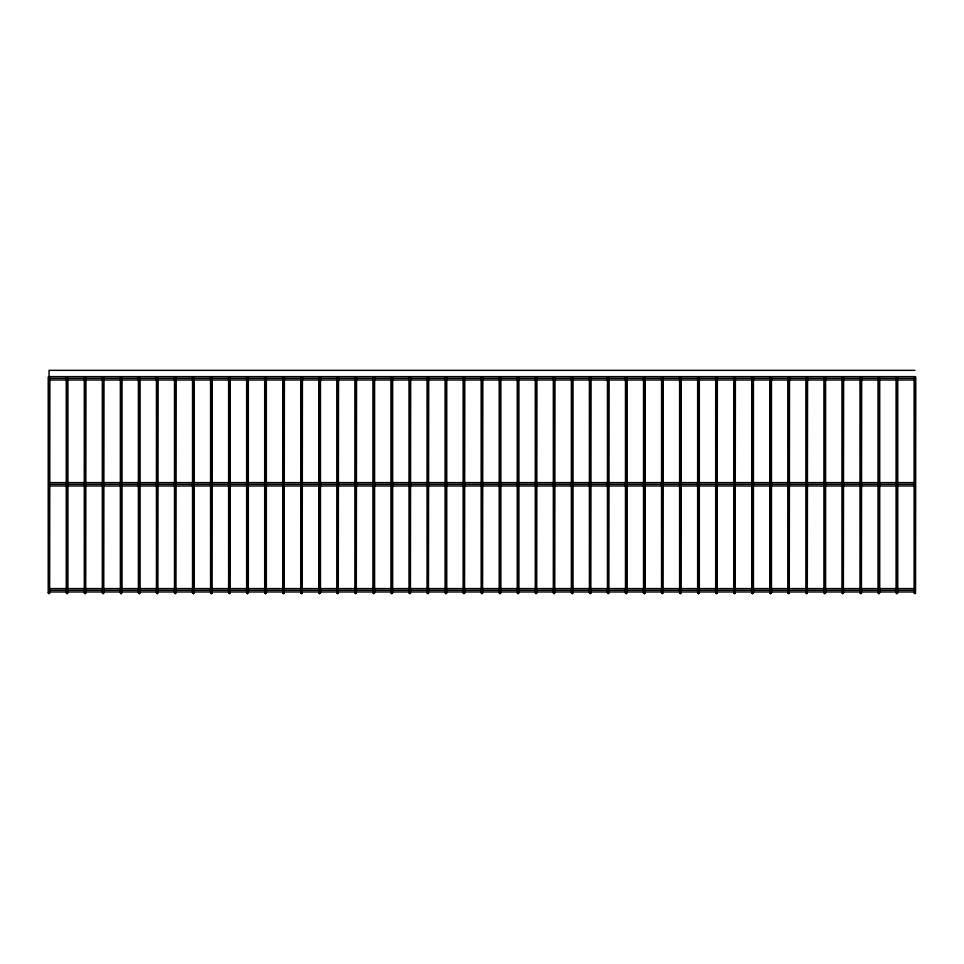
<?xml version="1.0" encoding="UTF-8"?>
<svg xmlns="http://www.w3.org/2000/svg" width="964" height="964" viewBox="0 0 964 964"><rect width="100%" height="100%" fill="white"/><g stroke="black" fill="none" stroke-linecap="round" stroke-linejoin="round"><path stroke-width="1.45" d="M48.2 592.812L48.2 377.105L49.887 377.105L49.646 593.402L48.453 593.402L48.453 592.209M66.239 592.812L67.082 591.968L67.926 592.812L67.082 593.655L66.239 592.812L66.239 377.105L67.926 377.105L67.926 592.812M84.278 592.812L84.278 377.105L85.977 377.105L85.724 593.402L84.531 593.402L84.531 592.209M102.317 592.812L102.317 377.105L104.016 377.105L103.763 593.402L102.57 593.402L102.57 592.209M120.355 592.812L120.355 377.105L122.054 377.105L122.054 592.812L121.199 593.655L120.355 592.812L121.199 591.968M138.394 592.812L139.25 591.968L140.093 592.812L139.25 593.655L138.394 592.812L138.394 377.105L140.093 377.105L140.093 592.812M156.433 592.812L156.433 377.105L158.132 377.105L157.879 593.402L156.686 593.402L156.686 592.209M174.484 592.812L174.484 377.105L176.171 377.105L175.918 593.402L174.725 593.402L174.725 592.209M192.523 592.812L193.366 591.968L194.21 592.812L193.366 593.655L192.523 592.812L192.523 377.105L194.21 377.105L194.21 592.812M210.562 592.812L210.562 377.105L212.249 377.105L211.996 593.402L210.803 593.402L210.803 592.209M228.601 592.812L228.601 377.105L230.288 377.105L230.047 593.402L228.842 593.402L228.842 592.209M246.639 592.812L246.639 377.105L248.326 377.105L248.326 592.812L247.483 593.655L246.639 592.812L247.483 591.968M264.678 592.812L265.522 591.968L266.365 592.812L265.522 593.655L264.678 592.812L264.678 377.105L266.365 377.105L266.365 592.812M282.717 592.812L282.717 377.105L284.404 377.105L284.163 593.402L282.97 593.402L282.97 592.209M300.756 592.812L300.756 377.105L302.443 377.105L302.202 593.402L301.009 593.402L301.009 592.209M318.795 592.812L319.638 591.968L320.482 592.812L319.638 593.655L318.795 592.812L318.795 377.105L320.482 377.105L320.482 592.812M336.834 592.812L336.834 377.105L338.533 377.105L338.28 593.402L337.087 593.402L337.087 592.209M354.873 592.812L354.873 377.105L356.572 377.105L356.319 593.402L355.126 593.402L355.126 592.209M372.911 592.812L372.911 377.105L374.61 377.105L374.61 592.812L373.767 593.655L372.911 592.812L373.767 591.968M390.95 592.812L391.806 591.968L392.649 592.812L391.806 593.655L390.95 592.812L390.95 377.105L392.649 377.105L392.649 592.812M409.001 592.812L409.001 377.105L410.688 377.105L410.435 593.402L409.242 593.402L409.242 592.209M427.04 592.812L427.04 377.105L428.727 377.105L428.474 593.402L427.281 593.402L427.281 592.209M445.079 592.812L445.922 591.968L446.766 592.812L445.922 593.655L445.079 592.812L445.079 377.105L446.766 377.105L446.766 592.812M463.118 592.812L463.118 377.105L464.805 377.105L464.564 593.402L463.359 593.402L463.359 592.209M481.157 592.812L481.157 377.105L482.844 377.105L482.603 593.402L481.398 593.402L481.398 592.209M499.195 592.812L499.195 377.105L500.882 377.105L500.882 592.812L500.039 593.655L499.195 592.812L500.039 591.968M517.234 592.812L518.078 591.968L518.921 592.812L518.078 593.655L517.234 592.812L517.234 377.105L518.921 377.105L518.921 592.812M535.273 592.812L535.273 377.105L536.96 377.105L536.719 593.402L535.526 593.402L535.526 592.209M553.312 592.812L553.312 377.105L554.999 377.105L554.758 593.402L553.565 593.402L553.565 592.209M571.351 592.812L572.194 591.968L573.05 592.812L572.194 593.655L571.351 592.812L571.351 377.105L573.05 377.105L573.05 592.812M589.39 592.812L589.39 377.105L591.089 377.105L590.836 593.402L589.643 593.402L589.643 592.209M607.428 592.812L607.428 377.105L609.128 377.105L608.874 593.402L607.682 593.402L607.682 592.209M625.467 592.812L625.467 377.105L627.166 377.105L627.166 592.812L626.323 593.655L625.467 592.812L626.323 591.968M643.518 592.812L644.362 591.968L645.205 592.812L644.362 593.655L643.518 592.812L643.518 377.105L645.205 377.105L645.205 592.812M661.557 592.812L661.557 377.105L663.244 377.105L662.991 593.402L661.798 593.402L661.798 592.209M679.596 592.812L679.596 377.105L681.283 377.105L681.03 593.402L679.837 593.402L679.837 592.209M697.635 592.812L698.478 591.968L699.322 592.812L698.478 593.655L697.635 592.812L697.635 377.105L699.322 377.105L699.322 592.812M715.674 592.812L715.674 377.105L717.361 377.105L717.12 593.402L715.915 593.402L715.915 592.209M733.712 592.812L733.712 377.105L735.399 377.105L735.158 593.402L733.953 593.402L733.953 592.209M751.751 592.812L751.751 377.105L753.438 377.105L753.438 592.812L752.595 593.655L751.751 592.812L752.595 591.968M769.79 592.812L770.634 591.968L771.477 592.812L770.634 593.655L769.79 592.812L769.79 377.105L771.477 377.105L771.477 592.812M787.829 592.812L787.829 377.105L789.516 377.105L789.275 593.402L788.082 593.402L788.082 592.209M805.868 592.812L805.868 377.105L807.567 377.105L807.314 593.402L806.121 593.402L806.121 592.209M823.907 592.812L824.75 591.968L825.606 592.812L824.75 593.655L823.907 592.812L823.907 377.105L825.606 377.105L825.606 592.812M841.946 592.812L841.946 377.105L843.645 377.105L843.392 593.402L842.199 593.402L842.199 592.209M859.984 592.812L859.984 377.105L861.683 377.105L861.43 593.402L860.237 593.402L860.237 592.209M878.023 592.812L878.023 377.105L879.722 377.105L879.722 592.812L878.879 593.655L878.023 592.812L878.879 591.968M896.074 592.812L896.918 591.968L897.761 592.812L896.918 593.655L896.074 592.812L896.074 377.105L897.761 377.105L897.761 592.812M914.113 592.812L914.113 377.105L915.8 377.105L915.547 593.402L914.354 593.402L914.354 592.209M914.957 370.345L49.044 370.345L49.044 593.655M49.044 376.611L914.957 376.611L914.957 593.655M49.044 378.31L914.957 378.31M49.044 379.997L914.957 379.997M49.044 482.603L914.957 482.603M49.044 484.289L914.957 484.289M49.044 485.977L914.957 485.977M49.044 588.582L914.957 588.582M49.044 590.269L914.957 590.269M49.044 591.968L914.957 591.968M842.801 591.968L843.645 592.812M716.517 591.968L717.361 592.812M590.233 591.968L591.089 592.812M463.961 591.968L464.805 592.812M337.677 591.968L338.533 592.812M211.405 591.968L212.249 592.812M85.121 591.968L85.977 592.812M896.918 377.105L896.918 593.655M878.879 377.105L878.879 593.655M860.84 377.105L860.84 593.655M842.801 377.105L842.801 593.655M824.75 377.105L824.75 593.655M806.711 377.105L806.711 593.655M788.673 377.105L788.673 593.655M770.634 377.105L770.634 593.655M752.595 377.105L752.595 593.655M734.556 377.105L734.556 593.655M716.517 377.105L716.517 593.655M698.478 377.105L698.478 593.655M680.439 377.105L680.439 593.655M662.401 377.105L662.401 593.655M644.362 377.105L644.362 593.655M626.323 377.105L626.323 593.655M608.284 377.105L608.284 593.655M590.233 377.105L590.233 593.655M572.194 377.105L572.194 593.655M554.155 377.105L554.155 593.655M536.117 377.105L536.117 593.655M518.078 377.105L518.078 593.655M500.039 377.105L500.039 593.655M482 377.105L482 593.655M463.961 377.105L463.961 593.655M445.922 377.105L445.922 593.655M427.883 377.105L427.883 593.655M409.845 377.105L409.845 593.655M391.806 377.105L391.806 593.655M373.767 377.105L373.767 593.655M355.716 377.105L355.716 593.655M337.677 377.105L337.677 593.655M319.638 377.105L319.638 593.655M301.599 377.105L301.599 593.655M283.561 377.105L283.561 593.655M265.522 377.105L265.522 593.655M247.483 377.105L247.483 593.655M229.444 377.105L229.444 593.655M211.405 377.105L211.405 593.655M193.366 377.105L193.366 593.655M175.328 377.105L175.328 593.655M157.289 377.105L157.289 593.655M139.25 377.105L139.25 593.655M121.199 377.105L121.199 593.655M103.16 377.105L103.16 593.655M85.121 377.105L85.121 593.655M67.082 377.105L67.082 593.655"/></g></svg>
